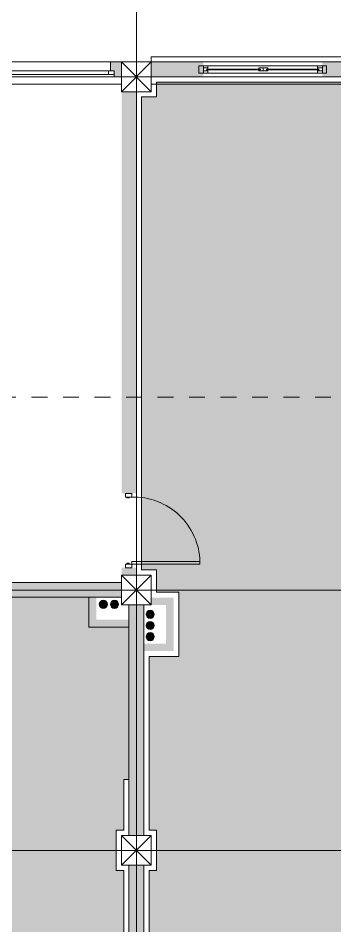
# Model space of a CAD drawing. Header units: millimetres. Extents: x 476244520 to 476657119, y 4620824743 to 4621446928.
# Drawn here: x 476402565 to 476406821, y 4621073042 to 4621085246 of the extents above; entities that cross this region are included whole.
import ezdxf

# ---------------------------------------------------------------- set-up
doc = ezdxf.new("R2010")
doc.units = ezdxf.units.MM
doc.header["$MEASUREMENT"] = 0
doc.linetypes.add('Dashed', pattern=[423.333333, 211.666667, -211.666667])
for name, color, linetype, lineweight in [('2D Drafting - General_Pen_No__1_Pen_No__7', 7, 'Continuous', 0), ('2D Drafting - General_Pen_No__1_Pen_No__7_Pen_No__7', 7, 'Continuous', 0), ('2D Drafting - General_Pen_No__250_Pen_No__7_Pen_No__154', 154, 'Continuous', 0), ('2D Drafting - General_Pen_No__250_Pen_No__7_Pen_No__250', 7, 'Continuous', 0), ('2D Drafting - General_Pen_No__250_Pen_No__7_Pen_No__7', 7, 'Continuous', 0), ('Doors_Pen_No__7_Pen_No__7_Pen_No__7', 7, 'Continuous', 0), ('G-Anno-Nplt_Pen_No__151', 151, 'Continuous', 0), ('G-Anno-Nplt_Pen_No__4', 7, 'Continuous', 0), ('kar-panjara_Pen_No__7_Pen_No__7_Pen_No__7', 7, 'Continuous', 0), ('New_reg_nak_Pen_No__7', 7, 'Continuous', 0), ('New_shenobebi_Pen_No__1', 1, 'Continuous', 0), ('New_Structural - Bearing_Pen_No__250', 7, 'Continuous', 0), ('shaxtebi da milebi_Pen_No__1_Pen_No__1_Pen_No__1', 1, 'Continuous', 0), ('shaxtebi da milebi_Pen_No__1_Pen_No__1_Pen_No__5', 5, 'Continuous', 0), ('zoma_Pen_No__5_Pen_No__5', 5, 'Continuous', 0)]:
    doc.layers.add(name, color=color, linetype=linetype, lineweight=lineweight)
doc.layers.add('shaxtebi da milebi_Pen_No__1_Pen_No__1_Pen_No__252', color=7, linetype='Continuous', lineweight=0, true_color=0x666666)
doc.layers.add('shaxtebi da milebi_Pen_No__5_Pen_No__5_Pen_No__252', color=7, linetype='Continuous', lineweight=0, true_color=0x666666)

msp = doc.modelspace()

# ---------------------------------------------------------------- hatches: boundary and pattern name
at = {"layer": '2D Drafting - General_Pen_No__250_Pen_No__7_Pen_No__154', "linetype": 'Continuous', "lineweight": 0}
msp.add_hatch(color=154, dxfattribs=at).paths.add_polyline_path([(476403954.207, 4621084656.6), (476403954.207, 4621084456.6), (476403854.207, 4621084456.6), (476403854.207, 4621084536.484), (476403804.205, 4621084536.484), (476403804.205, 4621084656.6), (476403854.207, 4621084656.6)])
at = {"layer": '2D Drafting - General_Pen_No__250_Pen_No__7_Pen_No__7', "linetype": 'Continuous', "lineweight": 0}
for points in [[(476405054.205, 4621084456.437), (476404354.207, 4621084456.437), (476404354.207, 4621084656.437), (476405054.205, 4621084656.437)], [(476407654.207, 4621084456.437), (476406654.205, 4621084456.437), (476406654.205, 4621084656.437), (476407654.207, 4621084656.437)], [(476403954.207, 4621084256.437), (476403954.207, 4621078856.437), (476404154.207, 4621078856.437), (476404154.207, 4621084256.437)], [(476404154.207, 4621077856.437), (476404154.207, 4621077756.437), (476403954.207, 4621077756.437), (476403954.207, 4621077856.437)], [(476402154.207, 4621077459.695), (476402154.207, 4621077659.695), (476403954.207, 4621077659.695), (476403954.207, 4621077459.695)], [(476403614.207, 4621077459.695), (476403514.019, 4621077459.695), (476403514.019, 4621077059.695), (476404054.207, 4621077059.695), (476404054.207, 4621077159.695), (476403614.207, 4621077159.695)], [(476404254.207, 4621076735.419), (476404654.207, 4621076735.419), (476404654.207, 4621077456.437), (476404354.207, 4621077456.437), (476404354.207, 4621077356.437), (476404554.207, 4621077356.437), (476404554.207, 4621076835.607), (476404254.207, 4621076835.607)], [(476404054.207, 4621074256.437), (476404254.207, 4621074256.437), (476404254.207, 4621077356.437), (476404054.207, 4621077356.437)], [(476404054.207, 4621067356.437), (476404254.207, 4621067356.437), (476404254.207, 4621073856.437), (476404054.207, 4621073856.437)]]:
    msp.add_hatch(color=7, dxfattribs=at).paths.add_polyline_path(points)
at = {"layer": 'G-Anno-Nplt_Pen_No__151', "linetype": 'Continuous', "lineweight": 0, "true_color": 0x1f2f3f}
for points in [[(476404224.207, 4621084186.437), (476404224.207, 4621077826.437), (476404424.207, 4621077826.437), (476404424.207, 4621077526.437), (476404724.207, 4621077526.437), (476404724.207, 4621076665.419), (476404324.207, 4621076665.419), (476404324.207, 4621074326.437), (476404424.207, 4621074326.437), (476404424.207, 4621073786.437), (476404324.207, 4621073786.437), (476404324.207, 4621069626.379), (476407724.207, 4621069626.379), (476407724.207, 4621067226.378), (476410484.207, 4621067226.378), (476410484.207, 4621067726.567), (476410884.207, 4621067726.567), (476410884.207, 4621073786.437), (476410784.207, 4621073786.437), (476410784.207, 4621074326.438), (476410884.207, 4621074326.438), (476410884.207, 4621075613.729), (476410954.207, 4621075613.729), (476410954.207, 4621077356.437), (476410854.207, 4621077356.437), (476410854.207, 4621077606.437), (476410554.207, 4621077606.437), (476410554.207, 4621078627.456), (476410954.207, 4621078627.456), (476410954.207, 4621079229.707), (476410884.207, 4621079229.707), (476410884.207, 4621083286.44), (476407384.207, 4621083286.44), (476407384.207, 4621084386.437), (476404424.207, 4621084386.437), (476404424.207, 4621084186.437)], [(476397524.207, 4621073786.437), (476397424.207, 4621073786.437), (476397424.207, 4621068926.437), (476403984.207, 4621068926.437), (476403984.207, 4621073786.437), (476403884.207, 4621073786.437), (476403884.207, 4621074326.437), (476403984.207, 4621074326.437), (476403984.207, 4621075007.781), (476404054.207, 4621075007.781), (476404054.207, 4621077059.695), (476403514.019, 4621077059.695), (476403514.019, 4621077459.695), (476402464.169, 4621077459.695), (476402464.169, 4621077389.695), (476398264.395, 4621077389.695), (476398264.395, 4621076989.695), (476397424.207, 4621076989.695), (476397424.207, 4621074326.437), (476397524.207, 4621074326.437)]]:
    msp.add_hatch(color=169, dxfattribs=at).paths.add_polyline_path(points)
at = {"layer": 'shaxtebi da milebi_Pen_No__1_Pen_No__1_Pen_No__1', "linetype": 'Continuous', "lineweight": 0}
for points in [[(476403804.207, 4621077364.695, 1), (476403914.207, 4621077364.695, 1)], [(476404339.207, 4621077175.607, 1), (476404339.207, 4621077285.607, 1)]]:
    msp.add_hatch(color=1, dxfattribs=at).paths.add_polyline_path(points)
at = {"layer": 'shaxtebi da milebi_Pen_No__1_Pen_No__1_Pen_No__252', "linetype": 'Continuous', "lineweight": 0, "true_color": 0x666666}
msp.add_hatch(color=251, dxfattribs=at).paths.add_polyline_path([(476404339.207, 4621076875.607, 1), (476404339.207, 4621076985.607, 1)])
at = {"layer": 'shaxtebi da milebi_Pen_No__1_Pen_No__1_Pen_No__5', "linetype": 'Continuous', "lineweight": 0}
msp.add_hatch(color=5, dxfattribs=at).paths.add_polyline_path([(476404339.207, 4621077025.607, 1), (476404339.207, 4621077135.607, 1)])
at = {"layer": 'shaxtebi da milebi_Pen_No__5_Pen_No__5_Pen_No__252', "linetype": 'Continuous', "lineweight": 0, "true_color": 0x666666}
msp.add_hatch(color=251, dxfattribs=at).paths.add_polyline_path([(476403654.207, 4621077364.695, -1), (476403764.207, 4621077364.695, -1)])

# ---------------------------------------------------------------- linework, layer by layer
at = {"layer": '2D Drafting - General_Pen_No__1_Pen_No__7', "color": 7, "linetype": 'Continuous', "lineweight": 0}
for p, q in [((476403954.207, 4621084256.437), (476404354.207, 4621084656.437)), ((476404354.207, 4621084256.437), (476403954.207, 4621084656.437)), ((476403954.207, 4621077356.437), (476404354.207, 4621077756.437)), ((476404354.207, 4621077356.437), (476403954.207, 4621077756.437)), ((476403954.207, 4621073856.437), (476404354.207, 4621074256.437)), ((476404354.207, 4621073856.437), (476403954.207, 4621074256.437))]:
    msp.add_line(p, q, dxfattribs=at)
at = {"layer": '2D Drafting - General_Pen_No__1_Pen_No__7', "color": 7, "linetype": 'Continuous', "lineweight": 0, "flags": 128}
for points in [[(476397454.207, 4621084356.437), (476403954.207, 4621084356.437), (476403954.207, 4621084656.437), (476397454.207, 4621084656.437)], [(476404354.207, 4621084256.437), (476403954.207, 4621084256.437), (476403954.207, 4621084656.437), (476404354.207, 4621084656.437)], [(476410854.207, 4621084356.437), (476404354.207, 4621084356.437), (476404354.207, 4621084656.437), (476410854.207, 4621084656.437)], [(476404354.207, 4621077356.437), (476403954.207, 4621077356.437), (476403954.207, 4621077756.437), (476404354.207, 4621077756.437)], [(476404354.207, 4621073856.437), (476403954.207, 4621073856.437), (476403954.207, 4621074256.437), (476404354.207, 4621074256.437)]]:
    msp.add_lwpolyline(points, close=True, dxfattribs=at)
at = {"layer": '2D Drafting - General_Pen_No__1_Pen_No__7_Pen_No__7', "color": 7, "linetype": 'Continuous', "lineweight": 0}
msp.add_arc((476404115.959, 4621077914.16), 893.239, 1.603806, 91.603806, dxfattribs=at)
at = {"layer": '2D Drafting - General_Pen_No__250_Pen_No__7_Pen_No__250', "color": 7, "linetype": 'Continuous', "lineweight": 0, "flags": 128}
for points in [[(476404054.207, 4621074256.437), (476404254.207, 4621074256.437), (476404254.207, 4621077356.437), (476404054.207, 4621077356.437)], [(476404054.207, 4621067356.437), (476404254.207, 4621067356.437), (476404254.207, 4621073856.437), (476404054.207, 4621073856.437)]]:
    msp.add_lwpolyline(points, close=True, dxfattribs=at)
at = {"layer": '2D Drafting - General_Pen_No__250_Pen_No__7_Pen_No__7', "color": 7, "linetype": 'Continuous', "lineweight": 0, "flags": 128}
for points in [[(476403954.207, 4621084656.6), (476403954.207, 4621084456.6), (476403854.207, 4621084456.6), (476403854.207, 4621084536.484), (476403804.205, 4621084536.484), (476403804.205, 4621084656.6), (476403854.207, 4621084656.6)], [(476402154.207, 4621077459.695), (476402154.207, 4621077659.695), (476403954.207, 4621077659.695), (476403954.207, 4621077459.695)]]:
    msp.add_lwpolyline(points, close=True, dxfattribs=at)
at = {"layer": 'Doors_Pen_No__7_Pen_No__7_Pen_No__7', "color": 7, "linetype": 'Continuous', "lineweight": 0, "flags": 128}
for points in [[(476404006.293, 4621078856.437), (476404006.293, 4621078807.048), (476404090.959, 4621078807.048), (476404090.959, 4621078856.437)], [(476404024.293, 4621078795.937), (476404024.293, 4621078807.048), (476404057.626, 4621078807.048), (476404057.626, 4621078795.937)], [(476404090.959, 4621077905.826), (476404090.959, 4621077939.16), (476405008.848, 4621077939.16), (476405008.848, 4621077905.826)], [(476404006.293, 4621077856.437), (476404006.293, 4621077905.826), (476404090.959, 4621077905.826), (476404090.959, 4621077856.437)], [(476404024.293, 4621077905.826), (476404024.293, 4621077916.937), (476404057.626, 4621077916.937), (476404057.626, 4621077905.826)]]:
    msp.add_lwpolyline(points, close=True, dxfattribs=at)
at = {"layer": 'G-Anno-Nplt_Pen_No__4', "color": 7, "linetype": 'Continuous', "lineweight": 0, "flags": 128}
msp.add_lwpolyline([(476407384.207, 4621084386.437), (476404424.207, 4621084386.437), (476404424.207, 4621084186.437), (476404224.207, 4621084186.437), (476404224.207, 4621077826.437), (476404424.207, 4621077826.437), (476404424.207, 4621077526.437), (476404724.207, 4621077526.437), (476404724.207, 4621076665.419), (476404324.207, 4621076665.419), (476404324.207, 4621074326.437), (476404424.207, 4621074326.437), (476404424.207, 4621073786.437), (476404324.207, 4621073786.437), (476404324.207, 4621069626.379), (476407724.207, 4621069626.379)], dxfattribs=at)
msp.add_lwpolyline([(476397524.207, 4621073786.437), (476397424.207, 4621073786.437), (476397424.207, 4621068926.437), (476403984.207, 4621068926.437), (476403984.207, 4621073786.437), (476403884.207, 4621073786.437), (476403884.207, 4621074326.437), (476403984.207, 4621074326.437), (476403984.207, 4621075007.781), (476404054.207, 4621075007.781), (476404054.207, 4621077059.695), (476403514.019, 4621077059.695), (476403514.019, 4621077459.695), (476402464.169, 4621077459.695), (476402464.169, 4621077389.695), (476398264.395, 4621077389.695), (476398264.395, 4621076989.695), (476397424.207, 4621076989.695), (476397424.207, 4621074326.437), (476397524.207, 4621074326.437)], close=True, dxfattribs=at)
at = {"layer": 'kar-panjara_Pen_No__7_Pen_No__7_Pen_No__7', "color": 7, "linetype": 'Continuous', "lineweight": 0, "flags": 128}
for points in [[(476405113.88, 4621084606.381), (476404993.88, 4621084606.381), (476404993.88, 4621084506.381), (476405113.88, 4621084506.381)], [(476406654.207, 4621084506.382), (476405054.205, 4621084506.438), (476405054.205, 4621084606.382), (476406654.207, 4621084606.327)], [(476405054.205, 4621084536.498), (476405099.205, 4621084536.498), (476405099.205, 4621084551.498), (476405099.205, 4621084561.498), (476405113.88, 4621084561.498), (476405113.88, 4621084576.498), (476405054.205, 4621084576.498)], [(476405099.205, 4621084551.498), (476405823.046, 4621084551.498), (476405823.046, 4621084561.498), (476405099.205, 4621084561.498)], [(476405113.88, 4621084536.498), (476405099.205, 4621084536.498), (476405099.205, 4621084551.498), (476405113.88, 4621084551.498)], [(476405858.777, 4621084536.498), (476405813.777, 4621084536.498), (476405813.777, 4621084551.498), (476405813.777, 4621084561.498), (476405798.777, 4621084561.498), (476405798.777, 4621084576.498), (476405858.777, 4621084576.498)], [(476405798.777, 4621084536.498), (476405813.777, 4621084536.498), (476405813.777, 4621084551.498), (476405798.777, 4621084551.498)], [(476405858.777, 4621084536.498), (476405903.777, 4621084536.498), (476405903.777, 4621084551.498), (476405903.777, 4621084561.498), (476405918.777, 4621084561.498), (476405918.777, 4621084576.498), (476405858.777, 4621084576.498)], [(476406603.777, 4621084551.498), (476405903.777, 4621084551.498), (476405903.777, 4621084561.498), (476406603.777, 4621084561.498)], [(476405918.777, 4621084536.498), (476405903.777, 4621084536.498), (476405903.777, 4621084551.498), (476405918.777, 4621084551.498)], [(476406588.777, 4621084606.381), (476406708.777, 4621084606.381), (476406708.777, 4621084506.381), (476406588.777, 4621084506.381)], [(476406654.207, 4621084536.498), (476406603.777, 4621084536.498), (476406603.777, 4621084551.498), (476406603.777, 4621084561.498), (476406588.777, 4621084561.498), (476406588.777, 4621084576.498), (476406654.207, 4621084576.498)], [(476406588.777, 4621084536.498), (476406603.777, 4621084536.498), (476406603.777, 4621084551.498), (476406588.777, 4621084551.498)]]:
    msp.add_lwpolyline(points, close=True, dxfattribs=at)
at = {"layer": 'New_reg_nak_Pen_No__7', "color": 7, "linetype": 'Continuous', "lineweight": 0, "flags": 128}
msp.add_lwpolyline([(476407654.207, 4621084656.437), (476407654.207, 4621084726.437), (476404354.207, 4621084726.437), (476404354.207, 4621084656.437)], dxfattribs=at)
at = {"layer": 'New_shenobebi_Pen_No__1', "color": 1, "linetype": 'Dashed', "lineweight": 0}
msp.add_lwpolyline([(476436401.006, 4621080152.14), (476385327.793, 4621080152.14)], dxfattribs=at)
at = {"layer": 'New_Structural - Bearing_Pen_No__250', "color": 7, "linetype": 'Continuous', "lineweight": 0}
for p, q in [((476402304.201, 4621084656.437), (476403804.201, 4621084656.484)), ((476403804.201, 4621084656.484), (476403804.205, 4621084536.484)), ((476402329.205, 4621084536.438), (476403779.205, 4621084536.483)), ((476403779.205, 4621084536.483), (476403854.205, 4621084536.485)), ((476403779.206, 4621084486.483), (476403779.205, 4621084536.483)), ((476403804.205, 4621084536.484), (476403854.205, 4621084536.485)), ((476403804.205, 4621084536.484), (476403854.205, 4621084536.485)), ((476403854.205, 4621084536.485), (476403854.206, 4621084486.485)), ((476403854.205, 4621084536.485), (476403854.206, 4621084486.485)), ((476402254.207, 4621084456.436), (476403854.207, 4621084456.485)), ((476403779.206, 4621084486.483), (476402329.206, 4621084486.438)), ((476403854.206, 4621084486.485), (476403779.206, 4621084486.483)), ((476403854.206, 4621084486.485), (476403854.207, 4621084456.485))]:
    msp.add_line(p, q, dxfattribs=at)
at = {"layer": 'shaxtebi da milebi_Pen_No__1_Pen_No__1_Pen_No__1', "color": 1, "linetype": 'Continuous', "lineweight": 0, "flags": 128}
for points in [[(476403804.207, 4621077364.695, -1), (476403914.207, 4621077364.695, -1)], [(476404339.207, 4621077175.607, -1), (476404339.207, 4621077285.607, -1)]]:
    msp.add_lwpolyline(points, format="xyb", close=True, dxfattribs=at)
at = {"layer": 'shaxtebi da milebi_Pen_No__1_Pen_No__1_Pen_No__252', "color": 251, "linetype": 'Continuous', "lineweight": 0, "true_color": 0x666666, "flags": 128}
for points in [[(476404339.207, 4621076875.607, 1), (476404339.207, 4621076985.607, 1)], [(476404339.207, 4621076875.607, -1), (476404339.207, 4621076985.607, -1)]]:
    msp.add_lwpolyline(points, format="xyb", close=True, dxfattribs=at)
at = {"layer": 'shaxtebi da milebi_Pen_No__1_Pen_No__1_Pen_No__5', "color": 5, "linetype": 'Continuous', "lineweight": 0, "flags": 128}
msp.add_lwpolyline([(476404339.207, 4621077025.607, 1), (476404339.207, 4621077135.607, 1)], format="xyb", close=True, dxfattribs=at)
at = {"layer": 'shaxtebi da milebi_Pen_No__5_Pen_No__5_Pen_No__252', "color": 251, "linetype": 'Continuous', "lineweight": 0, "true_color": 0x666666, "flags": 128}
msp.add_lwpolyline([(476403654.207, 4621077364.695, -1), (476403764.207, 4621077364.695, -1)], format="xyb", close=True, dxfattribs=at)
at = {"layer": 'zoma_Pen_No__5_Pen_No__5', "color": 5, "linetype": 'Continuous', "lineweight": 0}
for p, q in [((476404154.207, 4621063446.84), (476404154.207, 4621088157.646)), ((476386273.656, 4621084456.437), (476436160.037, 4621084456.437)), ((476386273.656, 4621084456.437), (476436160.037, 4621084456.437)), ((476386273.656, 4621077556.437), (476436160.037, 4621077556.437)), ((476386273.656, 4621077556.437), (476436160.037, 4621077556.437)), ((476386273.656, 4621074056.437), (476436160.037, 4621074056.437)), ((476386273.656, 4621074056.437), (476436160.037, 4621074056.437))]:
    msp.add_line(p, q, dxfattribs=at)

doc.saveas('drawing.dxf')
